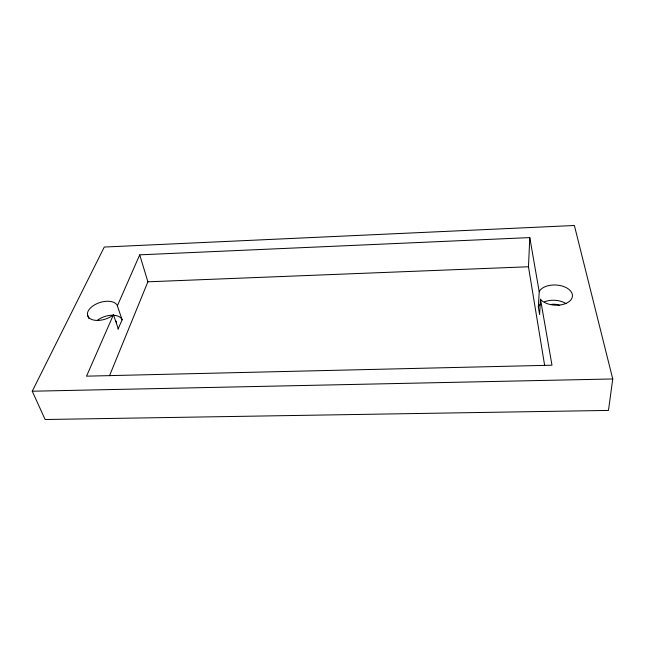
<?xml version="1.0" encoding="UTF-8"?>
<svg xmlns="http://www.w3.org/2000/svg" width="645" height="645" viewBox="0 0 645 645"><rect width="100%" height="100%" fill="white"/><g stroke="black" fill="none" stroke-linecap="round" stroke-linejoin="round"><path stroke-width="0.97" d="M544.67 365.578L528.465 266.764L529.795 237.594L139.715 254.839L117.366 305.819L122.123 319.864L117.971 329.208M539.212 291.774L539.889 290.444A17.044 10.094 3.1 0 1 564.972 287.049A17.044 10.094 3.1 0 1 567.689 302.545A17.044 10.094 3.1 0 1 541.655 300.53L540.51 299.232L539.615 314.567L538.349 307.052L539.212 291.774L529.795 237.594M612.75 378.962L608.477 410.422L45.126 419.508L32.25 391.225L104.28 247.043L574.381 225.492L612.75 378.962L32.25 391.225M109.513 375.761L147.89 281.809L139.715 254.839M118.309 328.869L113.439 314.768L86.535 376.164L551.975 365.199L540.51 299.232M538.349 307.052L539.018 305.714A16.802 10.167 3.5 0 1 540.623 304.053M113.439 314.768L113.093 315.107A15.69 8.74 -17.7 0 1 98.177 320.428A15.69 8.74 -17.7 0 1 87.752 315.969L87.406 313.688A15.69 8.74 -17.7 0 1 101.055 302.183A15.69 8.74 -17.7 0 1 117.301 305.504L117.366 305.819M147.89 281.809L528.465 266.764M87.599 314.937L88.978 318.678M122.123 319.864L122.058 319.549A15.48 8.82 -18 0 0 97.355 320.363M544.396 301.86A16.802 10.167 3.5 0 1 566.229 303.706M115.423 320.476A9.288 5.289 -18 0 1 116.543 322.984M550.588 304.529A10.078 6.095 3.5 0 1 559.779 305.432"/></g></svg>
